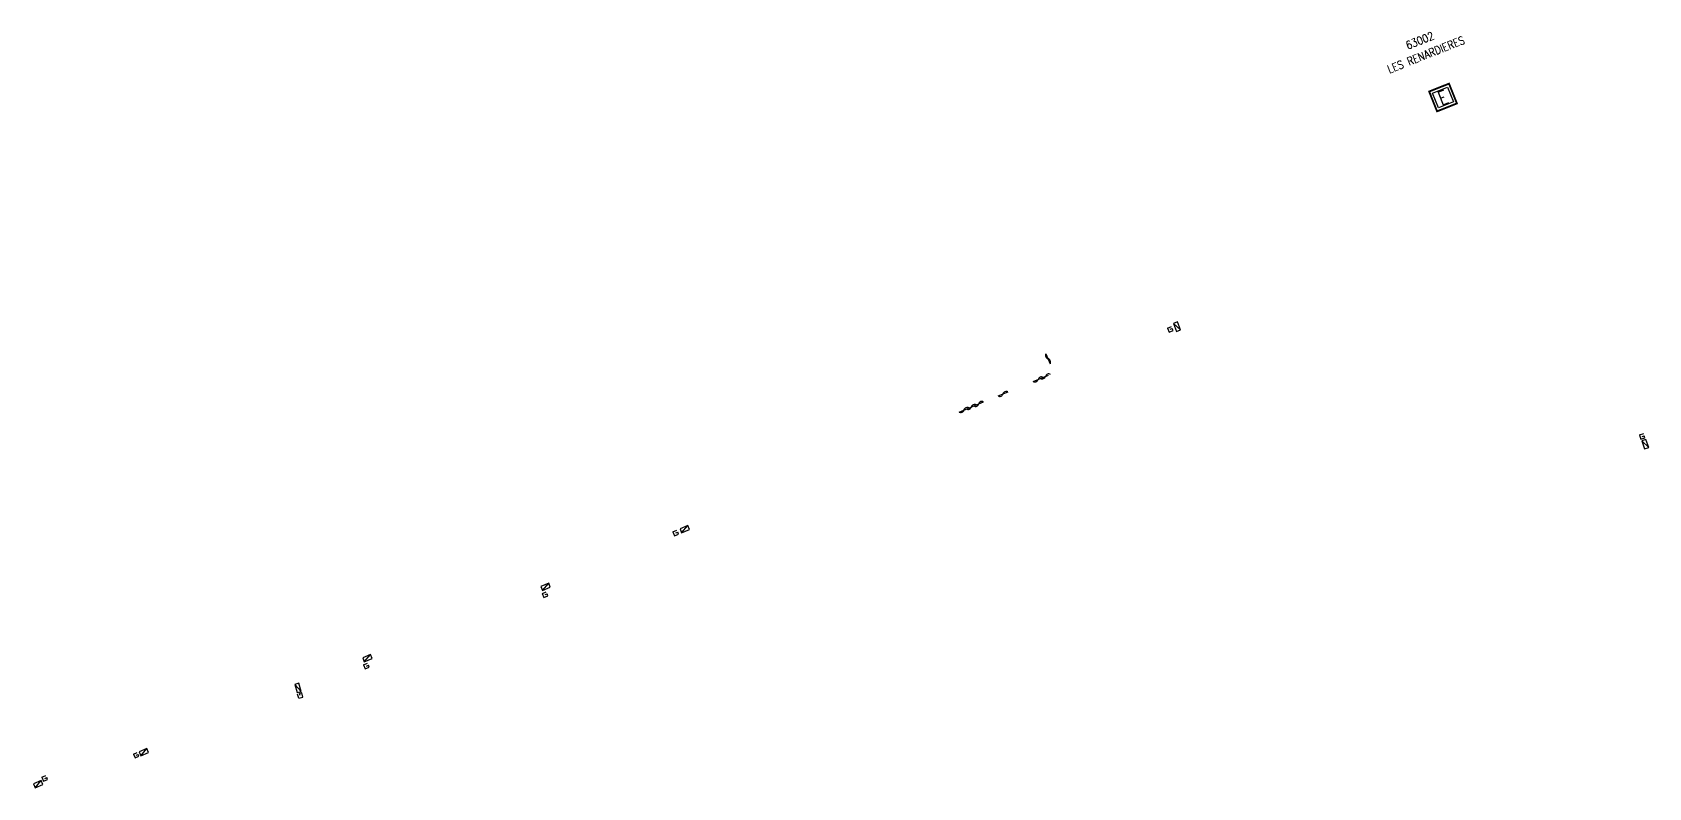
# Model space of a CAD drawing. Header units: millimetres. Extents: x 81096 to 81975, y 143049 to 143985.
# Drawn here: x 81096.3 to 81399.2, y 143066.6 to 143208.3 of the extents above; entities that cross this region are included whole.
import ezdxf
from ezdxf.enums import TextEntityAlignment as Align

# ---------------------------------------------------------------- set-up
doc = ezdxf.new("R2010")
doc.units = ezdxf.units.MM
doc.layers.get('0').update_dxf_attribs({"linetype": 'CONTINUOUS'})
for name, color, linetype in [('M_200', 7, 'CONTINUOUS'), ('W0310', 3, 'CONTINUOUS'), ('W0432', 7, 'CONTINUOUS')]:
    doc.layers.add(name, color=color, linetype=linetype)
doc.styles.add('M_ROMANS', font='ROMANS.shx', dxfattribs={"width": 0.75})
doc.styles.get("Standard").update_dxf_attribs({"font": 'romans.shx', "width": 0.85})

# ---------------------------------------------------------------- blocks, each defined once
blk = doc.blocks.new('M_200_59')
at = {"layer": 'M_200', "color": 0, "linetype": 'Continuous', "const_width": 0.35, "flags": 128}
blk.add_lwpolyline([(4, 4), (4, 0), (0, 0), (0, 4)], close=True, dxfattribs=at)
at = {"layer": 'M_200', "color": 0, "linetype": 'Continuous'}
blk.add_lwpolyline([(0.5, 3.5), (3.5, 3.5), (3.5, 0.5), (0.5, 0.5)], close=True, dxfattribs=at)
at = {"layer": 'M_200', "insert": (2, 2), "char_height": 2.5, "width": 4, "attachment_point": 5}
blk.add_mtext('E', dxfattribs=at)
at = {"layer": 'M_200', "color": 0, "linetype": 'Continuous', "width": 0.85}
for tag, p in [('NUM', (2, 17.06)), ('NOM', (2, 10.65))]:
    blk.add_attdef(tag, text='', height=4, dxfattribs=at).set_placement(p, align=Align.MIDDLE)
at = {"layer": 'M_200', "color": 0, "linetype": 'Continuous', "style": 'M_ROMANS', "width": 0.75, "flags": 3}
for tag, p in [('DEF_LEG', (1.87, -2.99)), ('DEF_COUP', (1.87, -5.49)), ('DEF_TYPE', (1.87, -7.99))]:
    blk.add_attdef(tag, text='', height=1.2, dxfattribs=at).set_placement(p, align=Align.MIDDLE)
blk = doc.blocks.new('t310o')
at = {"color": 0, "linetype": 'Continuous'}
for centre, start, end in [((-0.5, 0.38), 216.8699, 323.1304), ((0.5, -0.37), 36.8699, 143.1303)]:
    blk.add_arc(centre, 0.625, start, end, dxfattribs=at)
blk = doc.blocks.new('*U12')
at = {"flags": 128}
for points in [[(-1.15, 0.29), (-1.95, 0.29)], [(-1.95, 0.29), (-1.95, -0.11)], [(-1.15, -0.51), (-1.15, 0.29)], [(0.8, 0.8), (-0.8, 0.8)], [(-0.8, 0.8), (-0.8, 0)], [(0.8, 0.8), (-0.8, 0)], [(-0.8, 0), (0.8, 0)], [(0.8, 0), (0.8, 0.8)], [(-1.55, -0.11), (-1.95, -0.11)], [(-1.15, -0.51), (-1.95, -0.51)]]:
    blk.add_lwpolyline(points, dxfattribs=at)
blk = doc.blocks.new('*U13')
at = {"flags": 128}
for points in [[(0.8, 0.8), (-0.8, 0.8)], [(-0.8, 0.8), (-0.8, 0)], [(0.8, 0.8), (-0.8, 0)], [(-0.8, 0), (0.8, 0)], [(0.8, 0), (0.8, 0.8)], [(1.96, 0.76), (1.16, 0.76)], [(1.16, 0.76), (1.16, 0.36)], [(1.56, 0.36), (1.16, 0.36)], [(1.96, -0.04), (1.96, 0.76)], [(1.95, -0.04), (1.15, -0.04)]]:
    blk.add_lwpolyline(points, dxfattribs=at)
blk = doc.blocks.new('*U14')
at = {"flags": 128}
for points in [[(0.8, 0.8), (-0.8, 0.8)], [(-0.8, 0.8), (-0.8, 0)], [(0.8, 0.8), (-0.8, 0)], [(-0.8, 0), (0.8, 0)], [(1.14, 2.09), (0.34, 2.09)], [(0.34, 2.09), (0.34, 1.69)], [(0.74, 1.69), (0.34, 1.69)], [(1.14, 1.29), (0.34, 1.29)], [(0.8, 0), (0.8, 0.8)], [(1.14, 1.29), (1.14, 2.09)]]:
    blk.add_lwpolyline(points, dxfattribs=at)
blk = doc.blocks.new('*U15')
at = {"flags": 128}
for points in [[(0.8, 0.8), (-0.8, 0.8)], [(-0.8, 0.8), (-0.8, 0)], [(0.8, 0.8), (-0.8, 0)], [(-0.8, 0), (0.8, 0)], [(1.03, 1.33), (0.23, 1.33)], [(1.04, 2.13), (0.24, 2.13)], [(0.24, 2.13), (0.24, 1.73)], [(0.64, 1.73), (0.24, 1.73)], [(0.8, 0), (0.8, 0.8)], [(1.04, 1.33), (1.04, 2.13)]]:
    blk.add_lwpolyline(points, dxfattribs=at)
blk = doc.blocks.new('*U16')
at = {"flags": 128}
for points in [[(0.8, 0.8), (-0.8, 0.8)], [(-0.8, 0.8), (-0.8, 0)], [(0.8, 0.8), (-0.8, 0)], [(-0.8, 0), (0.8, 0)], [(0.8, 0), (0.8, 0.8)], [(2.23, 0.83), (1.43, 0.83)], [(1.43, 0.83), (1.43, 0.43)], [(1.83, 0.43), (1.43, 0.43)], [(2.23, 0.03), (1.43, 0.03)], [(2.23, 0.03), (2.23, 0.83)]]:
    blk.add_lwpolyline(points, dxfattribs=at)
blk = doc.blocks.new('*U17')
at = {"flags": 128}
for points in [[(0.8, 0.8), (-0.8, 0.8)], [(-0.8, 0.8), (-0.8, 0)], [(0.8, 0.8), (-0.8, 0)], [(-0.8, 0), (0.8, 0)], [(0.8, 0), (0.8, 0.8)], [(-0.43, -1.32), (-0.41, -0.52)], [(-0.43, -1.33), (0.37, -1.35)], [(-0.02, -0.94), (-0.01, -0.54)], [(0.39, -0.55), (-0.01, -0.54)], [(0.37, -1.35), (0.39, -0.55)]]:
    blk.add_lwpolyline(points, dxfattribs=at)
blk = doc.blocks.new('*U18')
at = {"flags": 128}
for points in [[(0.8, 0.8), (-0.8, 0.8)], [(-0.8, 0.8), (-0.8, 0)], [(0.8, 0.8), (-0.8, 0)], [(-0.8, 0), (0.8, 0)], [(0.8, 0), (0.8, 0.8)], [(1.15, 0.87), (1.15, 0.07)], [(1.95, 0.87), (1.15, 0.87)], [(1.15, 0.07), (1.55, 0.07)], [(1.55, 0.47), (1.55, 0.07)], [(1.95, 0.86), (1.95, 0.06)]]:
    blk.add_lwpolyline(points, dxfattribs=at)
blk = doc.blocks.new('*U20')
at = {"flags": 128}
for points in [[(-1.91, 0.8), (-1.91, 0)], [(-1.9, 0.8), (-1.1, 0.8)], [(-1.51, 0.4), (-1.11, 0.4)], [(-1.11, 0), (-1.11, 0.4)], [(0.8, 0.8), (-0.8, 0.8)], [(-0.8, 0.8), (-0.8, 0)], [(0.8, 0.8), (-0.8, 0)], [(-0.8, 0), (0.8, 0)], [(0.8, 0), (0.8, 0.8)], [(-1.91, 0), (-1.11, 0)]]:
    blk.add_lwpolyline(points, dxfattribs=at)

msp = doc.modelspace()

# ---------------------------------------------------------------- linework, layer by layer
at = {"layer": 'W0310', "color": 252, "flags": 128}
for points in [[(81286.25, 143148.02), (81287.01, 143146.16)], [(81283.88, 143142.83), (81286.71, 143143.99)], [(81269.97, 143137.09), (81274.57, 143138.99)], [(81277.27, 143140.1), (81279.18, 143140.89)]]:
    msp.add_lwpolyline(points, dxfattribs=at)

# ---------------------------------------------------------------- block references
at = {"layer": 'M_200'}
ref = msp.add_blockref('M_200_59', (81359.56, 143193.49), dxfattribs=dict(at, rotation=21.66522933432301))
ref.add_attrib('NUM', '63002', dxfattribs={"color": 0, "linetype": 'Continuous', "height": 1.5, "rotation": 21.6652, "width": 0.85}).set_placement((81356.33, 143206.77), align=Align.MIDDLE)
ref.add_attrib('NOM', 'LES RENARDIERES', dxfattribs={"color": 0, "linetype": 'Continuous', "height": 1.5, "rotation": 21.6652, "width": 0.85}).set_placement((81357.49, 143204.13), align=Align.MIDDLE)
at = {"layer": 'W0310', "color": 252}
for p, rotation in [((81286.63, 143147.09), 292.2607569287646), ((81286.17, 143143.77), 22.41791314796334), ((81278.2, 143140.48), 22.41791314796334), ((81284.79, 143143.2), 22.41791314796334), ((81270.89, 143137.47), 22.41791314796334), ((81272.27, 143138.04), 22.41791314796334), ((81273.65, 143138.61), 22.41791314796334)]:
    msp.add_blockref('t310o', p, dxfattribs=dict(at, rotation=rotation))
at = {"layer": 'W0432'}
for name, p, rotation in [('*U17', (81310.44, 143152.95), 292.2099741354735), ('*U18', (81398.97, 143131.21), 108.6701611732824), ('*U16', (81218.4, 143115.5), 201.9365649794151), ('*U15', (81192.3, 143104.69), 202.443525902413), ('*U14', (81158.92, 143091.29), 202.1876326544534), ('*U20', (81146.43, 143085.46), 106.2999621179008), ('*U13', (81117.01, 143073.67), 202.9984743767243), ('*U12', (81097.19, 143067.67), 202.5802010856549)]:
    msp.add_blockref(name, p, dxfattribs=dict(at, rotation=rotation))

doc.saveas('drawing.dxf')
